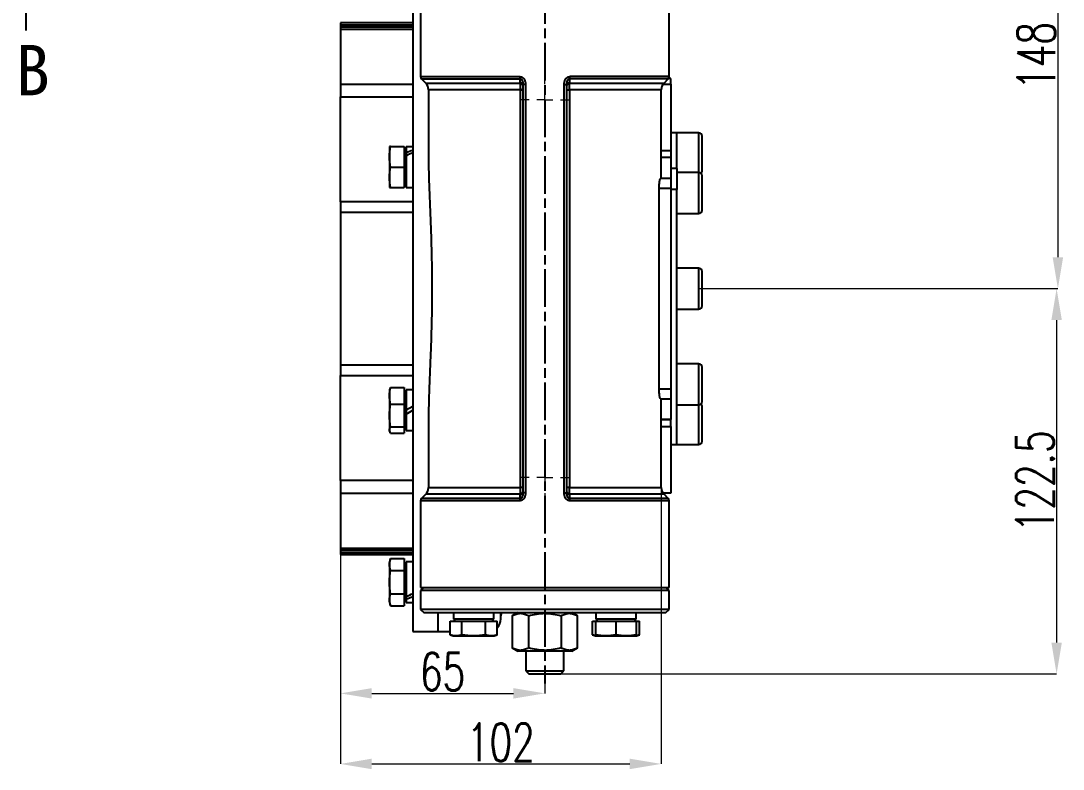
# Model space of a CAD drawing. Header units: millimetres. Extents: x 2320 to 4000, y 933 to 2121.
# Drawn here: x 2699.9 to 3031.3, y 1464.6 to 1702.5 of the extents above; entities that cross this region are included whole.
import ezdxf

# ---------------------------------------------------------------- set-up
doc = ezdxf.new("R2010")
doc.units = ezdxf.units.MM
doc.linetypes.add('AM_ISO08W050', pattern=[18, 12, -1.5, 3, -1.5])
for name, color, linetype, lineweight in [('10', 7, 'Continuous', 0), ('AM_5', 3, 'Continuous', 25), ('AM_7', 4, 'AM_ISO08W050', 25), ('文字', 7, 'Continuous', 13)]:
    doc.layers.add(name, color=color, linetype=linetype, lineweight=lineweight)
doc.layers.add('layer 1', color=7, linetype='Continuous')
doc.styles.add('SLDTEXTSTYLE1', font='txt.shx', dxfattribs={"width": 0.7, "bigfont": 'gbcbig.shx'})
doc.styles.add('STYLE1', font='txt.shx', dxfattribs={"width": 0.8, "height": 3, "bigfont": 'hzdx.shx'})
doc.dimstyles.new('SLDDIMSTYLE12$0', dxfattribs={"dimtxt": 12, "dimasz": 10, "dimexe": 0, "dimexo": 0.0625, "dimgap": 0.875, "dimtad": 1, "dimdec": 1, "dimlfac": 1.8, "dimrnd": 1e-09, "dimzin": 12, "dimdsep": 46, "dimtxsty": 'SLDTEXTSTYLE1', "dimcen": 0.09, "dimdle": 8.16, "dimclrd": 3, "dimclre": 3, "dimadec": 0, "dimazin": 3, "dimtfac": 1, "dimtdec": 1, "dimtofl": 0, "dimtmove": 0, "dimatfit": 3, "dimfxl": 0, "dimfrac": 2, "dimtolj": 1, "dimlwd": 5, "dimlwe": 5, "dimarcsym": 0})

# ---------------------------------------------------------------- blocks, each defined once
blk = doc.blocks.new('SW_CENTERMARKSYMBOL_5')
at = {"layer": '10', "color": 0}
for p, q in [((0, 1), (0, 1.5)), ((-1, 0), (-1.5, 0)), ((0, 0), (-0.5, 0)), ((0, 0), (0, 0.5)), ((0, 0), (0, -0.5)), ((0, 0), (0.5, 0)), ((1, 0), (1.5, 0)), ((0, -1), (0, -1.5))]:
    blk.add_line(p, q, dxfattribs=at)
blk = doc.blocks.new('SW_CENTERMARKSYMBOL_6')
at = {"layer": '10', "color": 0}
for p, q in [((0, 1), (0, 1.5)), ((-1, 0), (-1.5, 0)), ((0, 0), (-0.5, 0)), ((0, 0), (0, 0.5)), ((0, 0), (0, -0.5)), ((0, 0), (0.5, 0)), ((1, 0), (1.5, 0)), ((0, -1), (0, -1.5))]:
    blk.add_line(p, q, dxfattribs=at)
blk = doc.blocks.new('*D65')
at = {"layer": 'AM_5', "color": 3, "lineweight": 5, "transparency": 16777216}
blk.add_line((2929.07, 1765.38), (3029.6, 1765.38), dxfattribs=at)
at = {"layer": 'AM_5', "color": 3, "linetype": 'Continuous', "lineweight": 5, "transparency": 16777216}
for p, q in [((3029.6, 1755.38), (3029.6, 1627.38)), ((2915.57, 1617.38), (3029.6, 1617.38))]:
    blk.add_line(p, q, dxfattribs=at)
at = {"layer": 'AM_5', "color": 3, "transparency": 16777216}
for points in [[(3027.93, 1755.38), (3031.26, 1755.38), (3029.6, 1765.38)], [(3027.93, 1627.38), (3031.26, 1627.38), (3029.6, 1617.38)]]:
    blk.add_solid(points, dxfattribs=at)
at = {"layer": 'Defpoints', "color": 0, "transparency": 16777216}
for p in [(2929.01, 1765.38), (2915.51, 1617.38), (3029.6, 1617.38)]:
    blk.add_point(p, dxfattribs=at)
at = {"layer": 'AM_5', "color": 0, "transparency": 16777216, "insert": (3022.72, 1691.38), "char_height": 12, "attachment_point": 5, "rotation": 90, "style": 'SLDTEXTSTYLE1'}
blk.add_mtext('\\A1;148', dxfattribs=at)
blk = doc.blocks.new('*D56')
at = {"layer": 'AM_5', "color": 3, "lineweight": 5, "transparency": 16777216}
blk.add_line((2915.57, 1617.38), (3029.18, 1617.38), dxfattribs=at)
at = {"layer": 'AM_5', "color": 3, "linetype": 'Continuous', "lineweight": 5, "transparency": 16777216}
for p, q in [((3029.18, 1607.38), (3029.18, 1504.88)), ((2871.63, 1494.88), (3029.18, 1494.88))]:
    blk.add_line(p, q, dxfattribs=at)
at = {"layer": 'AM_5', "color": 3, "transparency": 16777216}
for points in [[(3027.52, 1607.38), (3030.85, 1607.38), (3029.18, 1617.38)], [(3027.52, 1504.88), (3030.85, 1504.88), (3029.18, 1494.88)]]:
    blk.add_solid(points, dxfattribs=at)
at = {"layer": 'Defpoints', "color": 0, "transparency": 16777216}
for p in [(2915.51, 1617.38), (2871.56, 1494.88), (3029.18, 1494.88)]:
    blk.add_point(p, dxfattribs=at)
at = {"layer": 'AM_5', "color": 0, "transparency": 16777216, "insert": (3022.31, 1556.13), "char_height": 12, "attachment_point": 5, "rotation": 90, "style": 'SLDTEXTSTYLE1'}
blk.add_mtext('\\A1;122.5', dxfattribs=at)
blk = doc.blocks.new('*D66')
at = {"layer": 'AM_5', "color": 3, "lineweight": 5, "transparency": 16777216}
blk.add_line((2801.51, 1532.81), (2801.51, 1488.71), dxfattribs=at)
at = {"layer": 'AM_5', "color": 3, "linetype": 'Continuous', "lineweight": 5, "transparency": 16777216}
for p, q in [((2866.51, 1494.81), (2866.51, 1488.71)), ((2811.51, 1488.71), (2856.51, 1488.71))]:
    blk.add_line(p, q, dxfattribs=at)
at = {"layer": 'AM_5', "color": 3, "transparency": 16777216}
for points in [[(2811.51, 1490.38), (2811.51, 1487.05), (2801.51, 1488.71)], [(2856.51, 1490.38), (2856.51, 1487.05), (2866.51, 1488.71)]]:
    blk.add_solid(points, dxfattribs=at)
at = {"layer": 'Defpoints', "color": 0, "transparency": 16777216}
for p in [(2801.51, 1532.88), (2866.51, 1494.88), (2866.51, 1488.71)]:
    blk.add_point(p, dxfattribs=at)
at = {"layer": 'AM_5', "color": 0, "transparency": 16777216, "insert": (2834.01, 1495.59), "char_height": 12, "attachment_point": 5, "style": 'SLDTEXTSTYLE1'}
blk.add_mtext('\\A1;65', dxfattribs=at)
blk = doc.blocks.new('*D67')
at = {"layer": 'AM_5', "color": 3, "linetype": 'Continuous', "lineweight": 5, "transparency": 16777216}
for p, q in [((2903.51, 1554.06), (2903.51, 1466.28)), ((2811.51, 1466.28), (2893.51, 1466.28))]:
    blk.add_line(p, q, dxfattribs=at)
at = {"layer": 'AM_5', "color": 3, "lineweight": 5, "transparency": 16777216}
blk.add_line((2801.51, 1532.81), (2801.51, 1466.28), dxfattribs=at)
at = {"layer": 'AM_5', "color": 3, "transparency": 16777216}
for points in [[(2811.51, 1467.95), (2811.51, 1464.61), (2801.51, 1466.28)], [(2893.51, 1467.95), (2893.51, 1464.61), (2903.51, 1466.28)]]:
    blk.add_solid(points, dxfattribs=at)
at = {"layer": 'Defpoints', "color": 0, "transparency": 16777216}
for p in [(2903.51, 1554.12), (2801.51, 1532.88), (2903.51, 1466.28)]:
    blk.add_point(p, dxfattribs=at)
at = {"layer": 'AM_5', "color": 0, "transparency": 16777216, "insert": (2852.51, 1473.16), "char_height": 12, "attachment_point": 5, "style": 'SLDTEXTSTYLE1'}
blk.add_mtext('\\A1;102', dxfattribs=at)

msp = doc.modelspace()

# ---------------------------------------------------------------- linework, layer by layer
at = {"color": 7, "linetype": 'Continuous', "lineweight": 25}
for p, q in [((2824.51, 1726.376), (2824.51, 1508.376)), ((2827.01, 1712.376), (2827.01, 1684.79)), ((2906.01, 1684.79), (2906.01, 1712.376)), ((2824.51, 1701.876), (2801.51, 1701.876)), ((2801.51, 1701.876), (2801.51, 1701.3)), ((2801.51, 1701.3), (2824.51, 1701.3)), ((2801.51, 1701.3), (2801.51, 1700.485)), ((2824.51, 1700.485), (2801.51, 1700.485)), ((2801.51, 1700.485), (2801.51, 1699.842)), ((2801.51, 1699.842), (2824.51, 1699.842)), ((2801.51, 1699.842), (2801.51, 1682.372)), ((2827.01, 1684.79), (2858.593, 1684.79)), ((2827.303, 1684.083), (2828.632, 1682.755)), ((2827.303, 1684.083), (2858.652, 1684.083)), ((2858.657, 1682.755), (2858.652, 1684.083)), ((2874.369, 1684.083), (2874.364, 1682.755)), ((2905.717, 1684.083), (2874.369, 1684.083)), ((2906.01, 1684.79), (2874.427, 1684.79)), ((2904.389, 1682.755), (2905.717, 1684.083)), ((2906.51, 1684.158), (2905.785, 1684.158)), ((2906.51, 1682.43), (2906.51, 1684.158)), ((2801.51, 1682.372), (2824.51, 1682.372)), ((2801.51, 1682.372), (2801.51, 1678.394)), ((2828.632, 1682.755), (2858.657, 1682.755)), ((2829.51, 1680.634), (2829.51, 1660.747)), ((2858.721, 1680.634), (2829.51, 1680.634)), ((2858.721, 1680.634), (2859.51, 1680.634)), ((2858.721, 1554.119), (2858.721, 1680.634)), ((2859.51, 1682.324), (2859.51, 1552.428)), ((2860.354, 1682.324), (2859.51, 1682.324)), ((2860.354, 1682.324), (2860.354, 1552.428)), ((2872.666, 1552.428), (2872.666, 1682.324)), ((2872.666, 1682.324), (2873.51, 1682.324)), ((2873.51, 1552.428), (2873.51, 1682.324)), ((2873.51, 1680.634), (2874.3, 1680.634)), ((2874.3, 1680.634), (2874.3, 1554.119)), ((2903.51, 1680.634), (2874.3, 1680.634)), ((2874.364, 1682.755), (2904.389, 1682.755)), ((2903.51, 1652.376), (2903.51, 1680.634)), ((2904.108, 1682.43), (2906.51, 1682.43)), ((2906.51, 1682.43), (2906.51, 1661.217)), ((2801.51, 1678.394), (2824.51, 1678.394)), ((2801.51, 1645.012), (2801.51, 1678.394)), ((2908.51, 1666.876), (2906.51, 1666.876)), ((2915.51, 1666.876), (2908.51, 1666.876)), ((2908.51, 1655.56), (2908.51, 1666.876)), ((2915.51, 1654.282), (2915.51, 1666.876)), ((2817.11, 1662.527), (2817.11, 1659.277)), ((2817.476, 1662.527), (2821.81, 1662.527)), ((2821.81, 1662.527), (2821.81, 1656.027)), ((2822.41, 1661.762), (2821.81, 1662.362)), ((2824.51, 1662.467), (2822.41, 1662.467)), ((2822.41, 1662.467), (2822.41, 1660.581)), ((2822.41, 1660.581), (2822.41, 1660.082)), ((2822.41, 1660.027), (2822.41, 1659.642)), ((2906.51, 1661.217), (2903.51, 1661.217)), ((2906.51, 1661.217), (2906.51, 1659.095)), ((2817.11, 1659.277), (2817.11, 1652.777)), ((2822.41, 1659.642), (2822.41, 1649.587)), ((2906.51, 1659.095), (2903.51, 1659.095)), ((2906.51, 1659.095), (2906.51, 1652.376)), ((2817.476, 1656.027), (2821.81, 1656.027)), ((2821.81, 1656.027), (2821.81, 1649.527)), ((2908.51, 1655.56), (2906.51, 1655.56)), ((2908.51, 1655.56), (2908.51, 1648.876)), ((2915.51, 1654.282), (2908.51, 1654.282)), ((2915.51, 1641.282), (2915.51, 1654.282)), ((2817.11, 1652.777), (2817.11, 1649.527)), ((2821.81, 1649.692), (2822.41, 1650.292)), ((2906.51, 1652.376), (2903.293, 1652.376)), ((2906.51, 1652.376), (2906.51, 1649.376)), ((2817.476, 1649.527), (2821.81, 1649.527)), ((2822.41, 1649.587), (2824.51, 1649.587)), ((2902.842, 1585.376), (2902.842, 1649.376)), ((2902.842, 1649.376), (2906.51, 1649.376)), ((2906.51, 1649.376), (2906.51, 1585.376)), ((2908.51, 1648.876), (2906.51, 1648.876)), ((2908.51, 1567.876), (2908.51, 1648.876)), ((2824.51, 1645.012), (2801.51, 1645.012)), ((2801.51, 1645.012), (2801.51, 1641.548)), ((2824.51, 1641.548), (2801.51, 1641.548)), ((2801.51, 1641.548), (2801.51, 1593.204)), ((2908.51, 1641.282), (2915.51, 1641.282)), ((2915.51, 1623.876), (2908.51, 1623.876)), ((2915.51, 1610.876), (2915.51, 1623.876)), ((2908.51, 1610.876), (2915.51, 1610.876)), ((2801.51, 1593.204), (2824.51, 1593.204)), ((2801.51, 1593.204), (2801.51, 1589.74)), ((2915.51, 1593.471), (2908.51, 1593.471)), ((2915.51, 1580.471), (2915.51, 1593.471)), ((2801.51, 1589.74), (2824.51, 1589.74)), ((2801.51, 1556.359), (2801.51, 1589.74)), ((2817.204, 1585.482), (2817.11, 1585.225)), ((2817.11, 1585.225), (2817.11, 1583.321)), ((2817.476, 1585.975), (2817.28, 1585.454)), ((2817.476, 1585.975), (2821.81, 1585.975)), ((2821.81, 1585.975), (2821.81, 1580.668)), ((2822.41, 1584.46), (2821.81, 1585.06)), ((2824.51, 1585.165), (2822.41, 1585.165)), ((2822.41, 1585.165), (2822.41, 1578.725)), ((2906.51, 1585.376), (2902.842, 1585.376)), ((2906.51, 1585.376), (2906.51, 1582.376)), ((2817.11, 1583.321), (2817.11, 1577.043)), ((2817.476, 1580.668), (2821.81, 1580.668)), ((2821.81, 1580.668), (2821.81, 1573.418)), ((2903.293, 1582.376), (2906.51, 1582.376)), ((2903.51, 1554.119), (2903.51, 1582.376)), ((2906.51, 1582.376), (2906.51, 1575.743)), ((2908.51, 1580.471), (2915.51, 1580.471)), ((2915.51, 1567.876), (2915.51, 1580.471)), ((2824.51, 1579.938), (2822.41, 1578.725)), ((2822.41, 1578.725), (2822.41, 1577.513)), ((2822.41, 1577.513), (2824.51, 1578.725)), ((2822.41, 1577.513), (2822.41, 1572.285)), ((2817.11, 1577.043), (2817.11, 1572.447)), ((2829.51, 1574.006), (2829.51, 1554.119)), ((2906.51, 1575.743), (2903.51, 1575.743)), ((2906.51, 1575.657), (2903.51, 1575.657)), ((2906.51, 1575.657), (2906.51, 1575.743)), ((2906.51, 1573.536), (2906.51, 1575.657)), ((2817.11, 1572.447), (2817.11, 1572.225)), ((2817.11, 1572.225), (2817.204, 1571.968)), ((2817.476, 1573.418), (2821.81, 1573.418)), ((2817.476, 1571.475), (2821.81, 1571.475)), ((2821.81, 1573.418), (2821.81, 1571.475)), ((2821.81, 1572.39), (2822.41, 1572.99)), ((2822.41, 1572.285), (2824.51, 1572.285)), ((2903.51, 1573.536), (2906.51, 1573.536)), ((2906.51, 1573.536), (2906.51, 1552.322)), ((2906.51, 1567.876), (2908.51, 1567.876)), ((2908.51, 1567.876), (2915.51, 1567.876)), ((2801.51, 1556.359), (2801.51, 1552.38)), ((2824.51, 1556.359), (2801.51, 1556.359)), ((2829.51, 1554.119), (2858.721, 1554.119)), ((2859.51, 1554.119), (2858.721, 1554.119)), ((2874.3, 1554.119), (2873.51, 1554.119)), ((2874.3, 1554.119), (2903.51, 1554.119)), ((2801.51, 1552.38), (2824.51, 1552.38)), ((2801.51, 1552.38), (2801.51, 1534.911)), ((2828.632, 1551.998), (2827.303, 1550.669)), ((2858.652, 1550.669), (2827.303, 1550.669)), ((2858.657, 1551.998), (2828.632, 1551.998)), ((2858.652, 1550.669), (2858.657, 1551.998)), ((2860.354, 1552.428), (2859.51, 1552.428)), ((2872.666, 1552.428), (2873.51, 1552.428)), ((2874.364, 1551.998), (2874.369, 1550.669)), ((2904.389, 1551.998), (2874.364, 1551.998)), ((2905.717, 1550.669), (2874.369, 1550.669)), ((2906.51, 1552.322), (2904.108, 1552.322)), ((2905.717, 1550.669), (2904.389, 1551.998)), ((2827.01, 1549.962), (2827.01, 1522.376)), ((2858.593, 1549.962), (2827.01, 1549.962)), ((2906.01, 1549.962), (2874.427, 1549.962)), ((2906.01, 1522.376), (2906.01, 1549.962)), ((2801.51, 1534.911), (2824.51, 1534.911)), ((2801.51, 1534.911), (2801.51, 1534.267)), ((2801.51, 1534.267), (2824.51, 1534.267)), ((2801.51, 1534.267), (2801.51, 1533.452)), ((2801.51, 1533.452), (2824.51, 1533.452)), ((2801.51, 1533.452), (2801.51, 1532.876)), ((2801.51, 1532.876), (2824.51, 1532.876)), ((2817.476, 1531.57), (2817.11, 1530.564)), ((2817.476, 1531.57), (2821.81, 1531.57)), ((2821.81, 1531.57), (2821.81, 1527.817)), ((2817.11, 1530.564), (2817.11, 1529.694)), ((2817.11, 1529.694), (2817.11, 1524.064)), ((2817.476, 1527.817), (2821.81, 1527.817)), ((2822.41, 1529.799), (2821.81, 1530.399)), ((2821.81, 1527.817), (2821.81, 1520.312)), ((2824.51, 1530.504), (2822.41, 1530.504)), ((2822.41, 1530.504), (2822.41, 1519.511)), ((2817.11, 1524.064), (2817.11, 1518.435)), ((2828.01, 1522.376), (2827.01, 1521.376)), ((2827.01, 1522.376), (2906.01, 1522.376)), ((2827.01, 1521.376), (2827.01, 1515.376)), ((2906.01, 1521.376), (2827.01, 1521.376)), ((2906.01, 1521.376), (2905.01, 1522.376)), ((2906.01, 1515.376), (2906.01, 1521.376)), ((2817.11, 1518.435), (2817.11, 1517.564)), ((2817.11, 1517.564), (2817.476, 1516.559)), ((2817.476, 1520.312), (2821.81, 1520.312)), ((2821.81, 1520.312), (2821.81, 1516.559)), ((2821.81, 1517.729), (2822.41, 1518.329)), ((2822.41, 1519.511), (2822.41, 1519.243)), ((2822.41, 1519.243), (2822.41, 1518.735)), ((2822.41, 1518.735), (2822.41, 1517.624)), ((2822.41, 1517.624), (2824.51, 1517.624)), ((2817.476, 1516.559), (2821.81, 1516.559)), ((2827.01, 1515.376), (2828.01, 1514.376)), ((2906.01, 1515.376), (2827.01, 1515.376)), ((2828.01, 1514.376), (2905.01, 1514.376)), ((2832.51, 1514.376), (2832.51, 1508.376)), ((2837.443, 1514.376), (2837.443, 1512.276)), ((2850.323, 1512.276), (2850.323, 1514.376)), ((2857.885, 1514.376), (2856.118, 1513.356)), ((2876.903, 1513.356), (2875.135, 1514.376)), ((2882.698, 1514.376), (2882.698, 1512.276)), ((2895.578, 1512.276), (2895.578, 1514.376)), ((2905.01, 1514.376), (2906.01, 1515.376)), ((2836.377, 1507.342), (2836.377, 1511.676)), ((2836.377, 1511.676), (2840.13, 1511.676)), ((2850.323, 1512.276), (2837.443, 1512.276)), ((2838.148, 1512.276), (2837.548, 1511.676)), ((2840.13, 1507.342), (2840.13, 1511.676)), ((2840.13, 1511.676), (2847.636, 1511.676)), ((2847.636, 1507.342), (2847.636, 1511.676)), ((2847.636, 1511.676), (2851.388, 1511.676)), ((2850.218, 1511.676), (2849.618, 1512.276)), ((2851.388, 1507.342), (2851.388, 1511.676)), ((2856.118, 1513.356), (2856.118, 1503.197)), ((2861.314, 1513.356), (2861.314, 1503.197)), ((2871.706, 1513.356), (2871.706, 1503.197)), ((2876.903, 1503.197), (2876.903, 1513.356)), ((2881.632, 1507.342), (2881.632, 1511.676)), ((2881.632, 1511.676), (2882.638, 1511.676)), ((2882.638, 1511.676), (2882.638, 1507.342)), ((2882.638, 1511.676), (2889.138, 1511.676)), ((2895.578, 1512.276), (2882.698, 1512.276)), ((2883.403, 1512.276), (2882.803, 1511.676)), ((2889.138, 1507.342), (2889.138, 1511.676)), ((2889.138, 1511.676), (2895.638, 1511.676)), ((2895.473, 1511.676), (2894.873, 1512.276)), ((2895.638, 1507.342), (2895.638, 1511.676)), ((2895.638, 1511.676), (2896.643, 1511.676)), ((2896.643, 1507.342), (2896.643, 1511.676)), ((2824.51, 1508.376), (2832.51, 1508.376)), ((2832.51, 1508.376), (2836.377, 1508.376)), ((2836.377, 1507.342), (2837.383, 1506.976)), ((2837.383, 1506.976), (2838.254, 1506.976)), ((2838.254, 1506.976), (2843.883, 1506.976)), ((2843.883, 1506.976), (2849.512, 1506.976)), ((2849.512, 1506.976), (2850.383, 1506.976)), ((2850.383, 1506.976), (2851.388, 1507.342)), ((2881.632, 1507.342), (2882.638, 1506.976)), ((2882.638, 1507.146), (2881.632, 1507.342)), ((2882.638, 1506.976), (2885.888, 1506.976)), ((2885.888, 1506.976), (2892.388, 1506.976)), ((2892.388, 1506.976), (2895.638, 1506.976)), ((2895.638, 1506.976), (2896.643, 1507.342)), ((2896.643, 1507.342), (2895.638, 1507.146)), ((2856.118, 1503.197), (2857.885, 1502.176)), ((2875.135, 1502.176), (2857.885, 1502.176)), ((2860.51, 1502.176), (2860.51, 1495.823)), ((2872.51, 1495.823), (2872.51, 1502.176)), ((2875.135, 1502.176), (2876.903, 1503.197)), ((2860.51, 1495.823), (2861.457, 1494.876)), ((2860.51, 1495.823), (2872.51, 1495.823)), ((2861.457, 1494.876), (2871.563, 1494.876)), ((2871.563, 1494.876), (2872.51, 1495.823))]:
    msp.add_line(p, q, dxfattribs=at)
for centre, radius, start, end in [((2828.01, 1684.79), 1, 180, 225), ((2862.382, 1684.749), 3.789, 179.37276, 190.11896), ((2870.639, 1684.749), 3.789, 349.88104, 0.62724), ((2905.01, 1684.79), 1, 315, 0), ((2826.51, 1680.634), 3, 0, 45), ((2858.676, 1681.91), 0.845, 9.38345, 91.32758), ((2874.344, 1681.91), 0.845, 88.67242, 170.61655), ((2906.51, 1680.634), 3, 135, 180), ((2915.51, 1665.876), 1, 0, 90), ((2915.51, 1653.282), 1, 0, 90), ((2915.51, 1654.876), 1, 307.13605, 0), ((2915.51, 1642.282), 1, 270, 0), ((2915.51, 1622.876), 1, 0, 90), ((2915.51, 1611.876), 1, 270, 0), ((2915.51, 1592.471), 1, 0, 90), ((2915.51, 1581.471), 1, 270, 0), ((2915.51, 1579.876), 1, 0, 52.86395), ((2915.51, 1568.876), 1, 270, 0), ((2826.51, 1554.119), 3, 315, 0), ((2906.51, 1554.119), 3, 180, 225), ((2828.01, 1549.962), 1, 135, 180), ((2862.382, 1550.003), 3.789, 169.88104, 180.62724), ((2858.676, 1552.842), 0.845, 268.67242, 350.61655), ((2874.344, 1552.842), 0.845, 189.38345, 271.32758), ((2870.639, 1550.003), 3.789, 359.37276, 10.11896), ((2905.01, 1549.962), 1, 0, 45), ((2854.51, 1513.376), 2, 150, 180), ((2848.51, 1512.376), 4, 316.01603, 360)]:
    msp.add_arc(centre, radius, start, end, dxfattribs=at)
for centre, major_axis, ratio, start_param, end_param in [((2822.41, 1656.027), (11.01, 5.224), 0.3419987, 1.2205244, 1.409921), ((2824.51, 1656.027), (11.01, 5.224), 0.3419987, 1.409921, 1.5993177), ((2822.41, 1524.064), (11.01, 5.224), 0.3419987, 4.5515137, 4.7409104), ((2824.51, 1524.064), (11.01, 5.224), 0.3419987, 4.362117, 4.5515137), ((2843.883, 1512.276), (0, 11.154), 0.5773503, 4.712389, 4.9017857), ((2843.883, 1514.376), (0, 11.154), 0.5773503, 4.6181162, 4.712389)]:
    msp.add_ellipse(centre, major_axis=major_axis, ratio=ratio, start_param=start_param, end_param=end_param, dxfattribs=at)
for points, knots in [([(2858.593, 1684.79), (2858.633, 1684.789), (2858.712, 1684.788), (2858.829, 1684.772), (2858.944, 1684.748), (2859.056, 1684.713), (2859.166, 1684.668), (2859.274, 1684.614), (2859.458, 1684.502), (2859.703, 1684.29), (2859.951, 1683.952), (2860.139, 1683.569), (2860.251, 1683.213), (2860.315, 1682.889), (2860.348, 1682.609), (2860.352, 1682.42), (2860.354, 1682.324)], [0, 0, 0, 0, 0.0359777, 0.0714782, 0.1067522, 0.1420549, 0.177641, 0.2137593, 0.2506477, 0.3715956, 0.5007582, 0.6220505, 0.7499647, 0.8318195, 0.9149841, 1, 1, 1, 1]), ([(2858.652, 1684.083), (2858.721, 1684.09), (2858.789, 1684.081), (2858.92, 1684.031), (2858.982, 1683.989), (2859.153, 1683.829), (2859.245, 1683.675), (2859.384, 1683.326), (2859.432, 1683.136), (2859.496, 1682.734), (2859.51, 1682.53), (2859.51, 1682.324)], [0, 0, 0, 0, 0.125, 0.125, 0.25, 0.25, 0.5, 0.5, 0.75, 0.75, 1, 1, 1, 1]), ([(2872.666, 1682.324), (2872.667, 1682.381), (2872.668, 1682.496), (2872.68, 1682.666), (2872.7, 1682.833), (2872.727, 1682.997), (2872.78, 1683.246), (2872.881, 1683.568), (2873.069, 1683.951), (2873.317, 1684.29), (2873.585, 1684.521), (2873.824, 1684.658), (2874.019, 1684.734), (2874.221, 1684.782), (2874.358, 1684.788), (2874.427, 1684.79)], [0, 0, 0, 0, 0.0511084, 0.1014858, 0.151244, 0.2004988, 0.2493698, 0.3775102, 0.499052, 0.6282754, 0.7493044, 0.8133539, 0.8755899, 0.9373493, 1, 1, 1, 1]), ([(2873.51, 1682.324), (2873.51, 1682.532), (2873.525, 1682.737), (2873.588, 1683.136), (2873.637, 1683.328), (2873.776, 1683.675), (2873.868, 1683.83), (2874.096, 1684.043), (2874.231, 1684.097), (2874.369, 1684.083)], [0, 0, 0, 0, 0.25, 0.25, 0.5, 0.5, 0.75, 0.75, 1, 1, 1, 1]), ([(2858.657, 1682.755), (2858.677, 1682.475), (2858.693, 1682.147), (2858.709, 1681.603), (2858.714, 1681.412), (2858.719, 1681.028), (2858.721, 1680.832), (2858.721, 1680.634)], [0, 0, 0, 0, 0.5, 0.5, 0.75, 0.75, 1, 1, 1, 1]), ([(2874.3, 1680.634), (2874.3, 1681.034), (2874.306, 1681.422), (2874.322, 1681.967), (2874.329, 1682.142), (2874.345, 1682.465), (2874.354, 1682.616), (2874.364, 1682.755)], [0, 0, 0, 0, 0.5, 0.5, 0.75, 0.75, 1, 1, 1, 1]), ([(2916.51, 1654.895), (2916.51, 1657.31), (2916.51, 1658.296), (2916.51, 1660.434), (2916.51, 1661.539), (2916.51, 1663.539), (2916.51, 1664.39), (2916.51, 1665.578), (2916.51, 1665.888), (2916.51, 1665.876)], [0, 0, 0, 0, 0.25, 0.25, 0.5, 0.5, 0.75, 0.75, 1, 1, 1, 1]), ([(2829.51, 1660.747), (2829.51, 1657.306), (2829.599, 1653.82), (2829.837, 1646.759), (2829.986, 1643.183), (2830.264, 1635.94), (2830.393, 1632.273), (2830.527, 1626.7), (2830.562, 1624.827), (2830.61, 1621.102), (2830.622, 1619.243), (2830.622, 1613.681), (2830.573, 1609.989), (2830.397, 1602.64), (2830.271, 1598.983), (2830.061, 1593.521), (2829.989, 1591.704), (2829.847, 1588.081), (2829.779, 1586.285), (2829.599, 1580.944), (2829.51, 1577.444), (2829.51, 1574.006)], [0, 0, 0, 0, 0.125, 0.125, 0.25, 0.25, 0.375, 0.375, 0.4375, 0.4375, 0.5, 0.5, 0.625, 0.625, 0.75, 0.75, 0.8125, 0.8125, 0.875, 0.875, 1, 1, 1, 1]), ([(2916.51, 1642.282), (2916.51, 1642.299), (2916.51, 1642.894), (2916.51, 1644.981), (2916.51, 1646.386), (2916.51, 1649.303), (2916.51, 1650.696), (2916.51, 1652.735), (2916.51, 1653.298), (2916.51, 1653.281)], [0, 0, 0, 0, 0.25, 0.25, 0.5, 0.5, 0.75, 0.75, 1, 1, 1, 1]), ([(2902.842, 1649.376), (2902.842, 1649.575), (2902.846, 1649.771), (2902.861, 1650.156), (2902.872, 1650.347), (2902.9, 1650.711), (2902.917, 1650.883), (2902.956, 1651.209), (2902.978, 1651.363), (2903.024, 1651.639), (2903.049, 1651.762), (2903.099, 1651.981), (2903.125, 1652.073), (2903.176, 1652.222), (2903.201, 1652.28), (2903.249, 1652.357), (2903.272, 1652.376), (2903.293, 1652.376)], [0, 0, 0, 0, 0.125, 0.125, 0.25, 0.25, 0.375, 0.375, 0.5, 0.5, 0.625, 0.625, 0.75, 0.75, 0.875, 0.875, 1, 1, 1, 1]), ([(2916.51, 1611.882), (2916.51, 1611.88), (2916.51, 1611.842), (2916.51, 1611.983), (2916.51, 1612.411), (2916.51, 1613.442), (2916.51, 1614.93), (2916.51, 1616.311), (2916.51, 1617.44), (2916.51, 1618.563), (2916.51, 1619.949), (2916.51, 1620.773), (2916.51, 1622.893)], [0, 0, 0, 0, 0.0048252, 0.09216131, 0.17768253, 0.33655014, 0.49541775, 0.58093897, 0.66827507, 0.75561117, 0.84113239, 1, 1, 1, 1]), ([(2916.51, 1587.033), (2916.51, 1588.492), (2916.51, 1589.884), (2916.51, 1591.923), (2916.51, 1592.487), (2916.51, 1592.47)], [0, 0, 0, 0, 0.5, 0.5, 1, 1, 1, 1]), ([(2916.51, 1581.482), (2916.51, 1581.478), (2916.51, 1581.35), (2916.51, 1581.725), (2916.51, 1582.368), (2916.51, 1583.1), (2916.51, 1583.986), (2916.51, 1585.276), (2916.51, 1586.341), (2916.51, 1587.033)], [0, 0, 0, 0, 0.0071346, 0.244883, 0.3728672, 0.5035673, 0.6342674, 0.7622516, 1, 1, 1, 1]), ([(2903.293, 1582.376), (2903.272, 1582.376), (2903.249, 1582.396), (2903.201, 1582.471), (2903.176, 1582.529), (2903.125, 1582.678), (2903.1, 1582.77), (2903.049, 1582.986), (2903.024, 1583.112), (2902.978, 1583.388), (2902.956, 1583.538), (2902.917, 1583.865), (2902.9, 1584.04), (2902.858, 1584.582), (2902.842, 1584.978), (2902.842, 1585.376)], [0, 0, 0, 0, 0.125, 0.125, 0.25, 0.25, 0.375, 0.375, 0.5, 0.5, 0.625, 0.625, 0.75, 0.75, 1, 1, 1, 1]), ([(2916.51, 1568.864), (2916.51, 1571.31), (2916.51, 1572.296), (2916.51, 1574.434), (2916.51, 1575.539), (2916.51, 1577.539), (2916.51, 1578.39), (2916.51, 1579.578), (2916.51, 1579.888), (2916.51, 1579.876)], [0, 0, 0, 0, 0.25, 0.25, 0.5, 0.5, 0.75, 0.75, 1, 1, 1, 1]), ([(2858.721, 1554.119), (2858.721, 1553.718), (2858.715, 1553.33), (2858.698, 1552.786), (2858.692, 1552.611), (2858.676, 1552.287), (2858.667, 1552.137), (2858.657, 1551.998)], [0, 0, 0, 0, 0.5, 0.5, 0.75, 0.75, 1, 1, 1, 1]), ([(2874.364, 1551.998), (2874.344, 1552.277), (2874.328, 1552.605), (2874.311, 1553.15), (2874.307, 1553.34), (2874.301, 1553.725), (2874.3, 1553.92), (2874.3, 1554.119)], [0, 0, 0, 0, 0.5, 0.5, 0.75, 0.75, 1, 1, 1, 1]), ([(2860.354, 1552.428), (2860.354, 1552.371), (2860.352, 1552.257), (2860.34, 1552.087), (2860.321, 1551.92), (2860.294, 1551.755), (2860.24, 1551.506), (2860.14, 1551.185), (2859.951, 1550.801), (2859.704, 1550.463), (2859.436, 1550.231), (2859.197, 1550.094), (2859.002, 1550.018), (2858.8, 1549.97), (2858.663, 1549.965), (2858.593, 1549.962)], [0, 0, 0, 0, 0.0511084, 0.1014858, 0.151244, 0.2004988, 0.2493698, 0.3775102, 0.499052, 0.6282754, 0.7493044, 0.8133539, 0.8755899, 0.9373493, 1, 1, 1, 1]), ([(2859.51, 1552.428), (2859.51, 1552.22), (2859.496, 1552.015), (2859.432, 1551.617), (2859.384, 1551.424), (2859.244, 1551.077), (2859.152, 1550.923), (2858.925, 1550.709), (2858.79, 1550.655), (2858.652, 1550.669)], [0, 0, 0, 0, 0.25, 0.25, 0.5, 0.5, 0.75, 0.75, 1, 1, 1, 1]), ([(2874.427, 1549.962), (2874.388, 1549.963), (2874.309, 1549.965), (2874.192, 1549.98), (2874.077, 1550.005), (2873.964, 1550.039), (2873.854, 1550.084), (2873.747, 1550.138), (2873.562, 1550.251), (2873.317, 1550.462), (2873.07, 1550.8), (2872.882, 1551.183), (2872.77, 1551.54), (2872.706, 1551.863), (2872.672, 1552.143), (2872.668, 1552.333), (2872.666, 1552.428)], [0, 0, 0, 0, 0.0359777, 0.0714782, 0.1067522, 0.1420549, 0.177641, 0.2137593, 0.2506477, 0.3715956, 0.5007582, 0.6220505, 0.7499647, 0.8318195, 0.9149841, 1, 1, 1, 1]), ([(2874.369, 1550.669), (2874.299, 1550.662), (2874.232, 1550.671), (2874.101, 1550.722), (2874.038, 1550.763), (2873.868, 1550.923), (2873.776, 1551.078), (2873.636, 1551.426), (2873.588, 1551.617), (2873.525, 1552.018), (2873.51, 1552.222), (2873.51, 1552.428)], [0, 0, 0, 0, 0.125, 0.125, 0.25, 0.25, 0.5, 0.5, 0.75, 0.75, 1, 1, 1, 1]), ([(2852.51, 1512.376), (2852.51, 1512.464), (2852.51, 1512.62), (2852.51, 1513.84), (2852.51, 1514.376)], [0, 0, 0, 0, 0.56007485, 1, 1, 1, 1]), ([(2856.118, 1513.356), (2856.542, 1513.601), (2856.97, 1513.803), (2857.833, 1514.082), (2858.269, 1514.159), (2858.932, 1514.16), (2859.154, 1514.141), (2859.593, 1514.068), (2859.811, 1514.014), (2860.461, 1513.803), (2860.889, 1513.601), (2861.314, 1513.356)], [0, 0, 0, 0, 0.25, 0.25, 0.5, 0.5, 0.625, 0.625, 0.75, 0.75, 1, 1, 1, 1]), ([(2861.314, 1513.356), (2862.163, 1513.601), (2863.017, 1513.803), (2864.744, 1514.082), (2865.617, 1514.159), (2866.942, 1514.16), (2867.386, 1514.141), (2868.264, 1514.068), (2868.7, 1514.014), (2870, 1513.803), (2870.857, 1513.601), (2871.706, 1513.356)], [0, 0, 0, 0, 0.25, 0.25, 0.5, 0.5, 0.625, 0.625, 0.75, 0.75, 1, 1, 1, 1]), ([(2871.706, 1513.356), (2872.131, 1513.601), (2872.558, 1513.803), (2873.422, 1514.082), (2873.858, 1514.159), (2874.52, 1514.16), (2874.742, 1514.141), (2875.181, 1514.068), (2875.399, 1514.014), (2876.05, 1513.803), (2876.478, 1513.601), (2876.903, 1513.356)], [0, 0, 0, 0, 0.25, 0.25, 0.5, 0.5, 0.625, 0.625, 0.75, 0.75, 1, 1, 1, 1]), ([(2861.314, 1503.197), (2860.89, 1502.952), (2860.463, 1502.75), (2859.599, 1502.47), (2859.163, 1502.393), (2858.5, 1502.392), (2858.278, 1502.411), (2857.839, 1502.484), (2857.621, 1502.539), (2856.971, 1502.749), (2856.543, 1502.951), (2856.118, 1503.197)], [0, 0, 0, 0, 0.25, 0.25, 0.5, 0.5, 0.625, 0.625, 0.75, 0.75, 1, 1, 1, 1]), ([(2871.706, 1503.197), (2870.858, 1502.952), (2870.003, 1502.75), (2868.276, 1502.47), (2867.404, 1502.393), (2866.078, 1502.392), (2865.635, 1502.411), (2864.757, 1502.484), (2864.321, 1502.539), (2863.02, 1502.749), (2862.164, 1502.951), (2861.314, 1503.197)], [0, 0, 0, 0, 0.25, 0.25, 0.5, 0.5, 0.625, 0.625, 0.75, 0.75, 1, 1, 1, 1]), ([(2876.903, 1503.197), (2876.478, 1502.952), (2876.051, 1502.75), (2875.188, 1502.47), (2874.751, 1502.393), (2874.089, 1502.392), (2873.867, 1502.411), (2873.428, 1502.484), (2873.21, 1502.539), (2872.56, 1502.749), (2872.131, 1502.951), (2871.706, 1503.197)], [0, 0, 0, 0, 0.25, 0.25, 0.5, 0.5, 0.625, 0.625, 0.75, 0.75, 1, 1, 1, 1])]:
    msp.add_open_spline(points, degree=3, knots=knots, dxfattribs=at)
for points in [[(2817.11, 1659.277), (2817.11, 1660.371), (2817.25, 1661.453), (2817.476, 1662.527)], [(2817.476, 1662.527), (2817.25, 1662.527), (2817.11, 1662.527), (2817.11, 1662.527)], [(2817.476, 1656.027), (2817.25, 1657.102), (2817.11, 1658.184), (2817.11, 1659.277)], [(2817.11, 1652.777), (2817.11, 1653.871), (2817.25, 1654.953), (2817.476, 1656.027)], [(2817.476, 1649.527), (2817.25, 1650.602), (2817.11, 1651.684), (2817.11, 1652.777)], [(2817.11, 1649.527), (2817.11, 1649.527), (2817.25, 1649.527), (2817.476, 1649.527)], [(2817.11, 1583.321), (2817.11, 1584.214), (2817.25, 1585.098), (2817.476, 1585.975)], [(2817.476, 1580.668), (2817.25, 1581.545), (2817.11, 1582.428), (2817.11, 1583.321)], [(2817.11, 1577.043), (2817.11, 1578.263), (2817.25, 1579.469), (2817.476, 1580.668)], [(2817.476, 1573.418), (2817.25, 1574.616), (2817.11, 1575.823), (2817.11, 1577.043)], [(2817.11, 1572.447), (2817.11, 1572.773), (2817.25, 1573.097), (2817.476, 1573.418)], [(2817.476, 1571.475), (2817.25, 1571.796), (2817.11, 1572.12), (2817.11, 1572.447)], [(2817.11, 1529.694), (2817.11, 1530.325), (2817.25, 1530.95), (2817.476, 1531.57)], [(2817.476, 1527.817), (2817.25, 1528.438), (2817.11, 1529.062), (2817.11, 1529.694)], [(2817.11, 1524.064), (2817.11, 1525.327), (2817.25, 1526.576), (2817.476, 1527.817)], [(2817.476, 1520.312), (2817.25, 1521.552), (2817.11, 1522.802), (2817.11, 1524.064)], [(2817.11, 1518.435), (2817.11, 1519.067), (2817.25, 1519.691), (2817.476, 1520.312)], [(2817.476, 1516.559), (2817.25, 1517.179), (2817.11, 1517.804), (2817.11, 1518.435)], [(2838.254, 1506.976), (2837.622, 1506.976), (2836.998, 1507.116), (2836.377, 1507.342)], [(2840.13, 1507.342), (2839.51, 1507.116), (2838.885, 1506.976), (2838.254, 1506.976)], [(2843.883, 1506.976), (2842.62, 1506.976), (2841.371, 1507.116), (2840.13, 1507.342)], [(2847.636, 1507.342), (2846.395, 1507.116), (2845.146, 1506.976), (2843.883, 1506.976)], [(2849.512, 1506.976), (2848.881, 1506.976), (2848.256, 1507.116), (2847.636, 1507.342)], [(2851.388, 1507.342), (2850.768, 1507.116), (2850.143, 1506.976), (2849.512, 1506.976)], [(2885.888, 1506.976), (2884.794, 1506.976), (2883.712, 1507.116), (2882.638, 1507.342)], [(2882.638, 1507.342), (2882.638, 1507.116), (2882.638, 1506.976), (2882.638, 1506.976)], [(2889.138, 1507.342), (2888.063, 1507.116), (2886.981, 1506.976), (2885.888, 1506.976)], [(2892.388, 1506.976), (2891.294, 1506.976), (2890.212, 1507.116), (2889.138, 1507.342)], [(2895.638, 1507.342), (2894.563, 1507.116), (2893.481, 1506.976), (2892.388, 1506.976)], [(2895.638, 1506.976), (2895.638, 1506.976), (2895.638, 1507.116), (2895.638, 1507.342)]]:
    msp.add_open_spline(points, degree=3, dxfattribs=at)
at = {"layer": 'AM_7'}
msp.add_line((2866.479, 1767.557), (2866.479, 1491.876), dxfattribs=at)
at = {"layer": 'layer 1'}
msp.add_line((2701.53, 1713.037), (2701.53, 1699.441), dxfattribs=at)

# ---------------------------------------------------------------- block references
at = {"layer": '10', "xscale": 5, "yscale": 5, "zscale": 5}
for name, p in [('SW_CENTERMARKSYMBOL_5', (2866.51, 1677.376)), ('SW_CENTERMARKSYMBOL_6', (2866.51, 1557.376))]:
    msp.add_blockref(name, p, dxfattribs=at)

# ---------------------------------------------------------------- texts
at = {"layer": '文字', "insert": (2703.712, 1686.855), "char_height": 16, "width": 240, "attachment_point": 5, "style": 'STYLE1'}
msp.add_mtext('\\pt176;{\\fSimSun|b0|i0|c134|p2;\\W1;B}', dxfattribs=at)

# ---------------------------------------------------------------- dimensions: what is measured, and where the dimension line sits
at = {"layer": 'AM_5'}
for base, p1, p2, override, picture, middle in [((3029.598, 1617.376), (2929.01, 1765.376), (2915.51, 1617.376), {"dimlfac": 1, "dimpost": ''}, '*D65', (3022.723, 1691.376)), ((3029.182, 1494.876), (2915.51, 1617.376), (2871.563, 1494.876), {"dimlfac": 1}, '*D56', (3022.307, 1556.126))]:
    dim = msp.add_linear_dim(base=base, p1=p1, p2=p2, angle=90, dimstyle='SLDDIMSTYLE12$0', override=override, dxfattribs=at)
    dim.commit()
    dim.dimension.update_dxf_attribs({"geometry": picture, "text_midpoint": middle})
for base, p2, override, picture, middle in [((2903.51, 1466.282), (2903.51, 1554.119), {"dimlfac": 1}, '*D67', (2852.51, 1473.157)), ((2866.51, 1488.714), (2866.51, 1494.876), {"dimlfac": 1, "dimpost": ''}, '*D66', (2834.01, 1495.589))]:
    dim = msp.add_linear_dim(base=base, p1=(2801.51, 1532.876), p2=p2, dimstyle='SLDDIMSTYLE12$0', override=override, dxfattribs=at)
    dim.commit()
    dim.dimension.update_dxf_attribs({"geometry": picture, "text_midpoint": middle})

doc.saveas('drawing.dxf')
